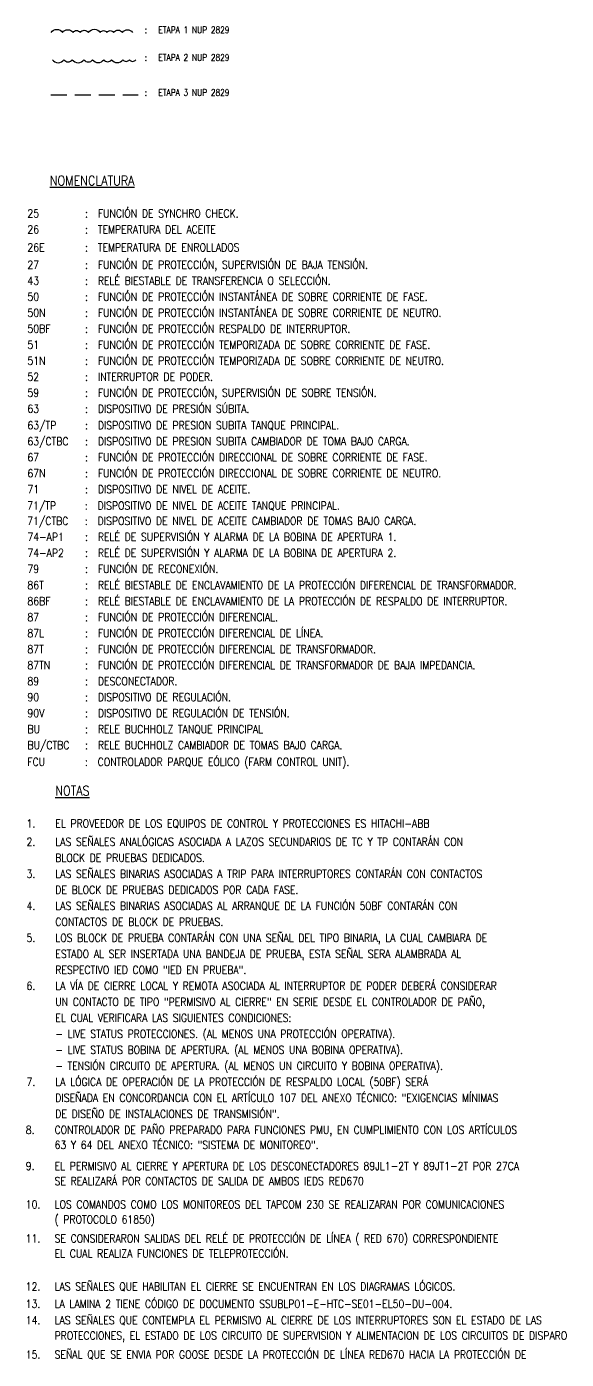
# Model space of a CAD drawing. Header units: millimetres. Extents: x 230619 to 232110, y 95653 to 96751.
# Drawn here: x 231938.6 to 232107.2, y 96024 to 96440.4 of the extents above; entities that cross this region are included whole.
import ezdxf
from ezdxf.enums import TextEntityAlignment as Align

# ---------------------------------------------------------------- set-up
doc = ezdxf.new("R2010")
doc.units = ezdxf.units.MM
doc.linetypes.add('DASHED', pattern=[0.75, 0.5, -0.25])
for name, color, linetype in [('01-Formato_atrib', 2, 'Continuous'), ('ADICION D6 y D7', 7, 'Continuous'), ('Futuro', 1, 'DASHED')]:
    doc.layers.add(name, color=color, linetype=linetype)
doc.layers.add('Texto', color=2, linetype='Continuous', lineweight=20)
doc.styles.add('COLBUN2', font='romans.shx', dxfattribs={"width": 0.85})
doc.styles.add('TRANSELEC', font='romans.shx', dxfattribs={"width": 0.85})

msp = doc.modelspace()

# ---------------------------------------------------------------- linework, layer by layer
at = {"layer": 'ADICION D6 y D7', "color": 4}
msp.add_lwpolyline([(231946.2, 96438.65, -0.520567), (231949.81, 96438.65, -0.520567), (231953.05, 96438.65, -0.520567), (231955.28, 96438.65, -0.520567), (231957.87, 96438.65, -0.520567), (231961.57, 96438.65, -0.520567), (231963.64, 96438.65, -0.520567), (231965.75, 96438.65, -0.520567), (231968.52, 96438.65, -0.520567), (231971.62, 96438.65, -0.520567)], format="xyb", dxfattribs=at)
at = {"layer": 'ADICION D6 y D7', "color": 201}
msp.add_lwpolyline([(231946.6, 96430.11, 0.520567), (231950.22, 96430.11, 0.520567), (231952.82, 96430.11, 0.520567), (231956.47, 96430.11, 0.520567), (231959.19, 96430.11, 0.520567), (231962.66, 96430.11, 0.520567), (231965.11, 96430.11, 0.520567), (231968.62, 96430.11, 0.520567), (231970.67, 96430.11, 0.520567), (231972.66, 96430.11, 0.520567)], format="xyb", dxfattribs=at)
at = {"layer": 'Futuro', "ltscale": 10}
msp.add_line((231946.16, 96419.09), (231973.45, 96419.09), dxfattribs=at)

# ---------------------------------------------------------------- texts
at = {"layer": '01-Formato_atrib', "width": 0.85}
for s, height, style, p in [('%%UNOMENCLATURA', 3, 'TRANSELEC', (231945.81, 96390.83)), ('25', 2.5, 'TRANSELEC', (231938.81, 96380.83)), (':', 2.5, 'TRANSELEC', (231956.81, 96380.83)), ('FUNCIÓN DE SYNCHRO CHECK.', 2.5, 'TRANSELEC', (231960.81, 96380.83)), ('26', 2.5, 'TRANSELEC', (231938.81, 96375.83)), ('TEMPERATURA DEL ACEITE', 2.5, 'TRANSELEC', (231960.81, 96375.83)), (':', 2.5, 'TRANSELEC', (231956.81, 96375.83)), ('26E', 2.5, 'TRANSELEC', (231938.81, 96370.21)), (':', 2.5, 'TRANSELEC', (231956.81, 96370.21)), ('TEMPERATURA DE ENROLLADOS', 2.5, 'TRANSELEC', (231960.81, 96370.21)), ('27', 2.5, 'TRANSELEC', (231938.81, 96364.79)), (':', 2.5, 'TRANSELEC', (231956.81, 96364.79)), ('FUNCIÓN DE PROTECCIÓN, SUPERVISIÓN DE BAJA TENSIÓN.', 2.5, 'TRANSELEC', (231960.81, 96364.79)), ('43', 2.5, 'TRANSELEC', (231938.81, 96359.79)), ('RELÉ BIESTABLE DE TRANSFERENCIA O SELECCIÓN.', 2.5, 'TRANSELEC', (231960.81, 96359.79)), (':', 2.5, 'TRANSELEC', (231956.81, 96359.79)), ('FUNCIÓN DE PROTECCIÓN INSTANTÁNEA DE SOBRE CORRIENTE DE FASE.', 2.5, 'TRANSELEC', (231960.81, 96354.79)), ('50', 2.5, 'TRANSELEC', (231938.81, 96354.79)), (':', 2.5, 'TRANSELEC', (231956.81, 96354.79)), ('50N', 2.5, 'TRANSELEC', (231938.81, 96349.79)), (':', 2.5, 'TRANSELEC', (231956.81, 96349.79)), ('FUNCIÓN DE PROTECCIÓN INSTANTÁNEA DE SOBRE CORRIENTE DE NEUTRO.', 2.5, 'TRANSELEC', (231960.81, 96349.79)), ('50BF', 2.5, 'TRANSELEC', (231938.81, 96344.79)), (':', 2.5, 'TRANSELEC', (231956.81, 96344.79)), ('FUNCIÓN DE PROTECCIÓN RESPALDO DE INTERRUPTOR.', 2.5, 'TRANSELEC', (231960.81, 96344.79)), ('51', 2.5, 'TRANSELEC', (231938.81, 96339.79)), (':', 2.5, 'TRANSELEC', (231956.81, 96339.79)), ('FUNCIÓN DE PROTECCIÓN TEMPORIZADA DE SOBRE CORRIENTE DE FASE.', 2.5, 'TRANSELEC', (231960.81, 96339.79)), ('51N', 2.5, 'TRANSELEC', (231938.81, 96334.79)), ('FUNCIÓN DE PROTECCIÓN TEMPORIZADA DE SOBRE CORRIENTE DE NEUTRO.', 2.5, 'TRANSELEC', (231960.81, 96334.79)), (':', 2.5, 'TRANSELEC', (231956.81, 96334.79)), ('52', 2.5, 'TRANSELEC', (231938.81, 96329.79)), (':', 2.5, 'TRANSELEC', (231956.81, 96329.79)), ('INTERRUPTOR DE PODER.', 2.5, 'TRANSELEC', (231960.81, 96329.79)), ('59', 2.5, 'TRANSELEC', (231938.81, 96324.79)), (':', 2.5, 'TRANSELEC', (231956.81, 96324.79)), ('FUNCIÓN DE PROTECCIÓN, SUPERVISIÓN DE SOBRE TENSIÓN.', 2.5, 'TRANSELEC', (231960.81, 96324.79)), ('63', 2.5, 'TRANSELEC', (231938.81, 96319.78)), (':', 2.5, 'TRANSELEC', (231956.81, 96319.78)), ('DISPOSITIVO DE PRESIÓN SÚBITA.  ', 2.5, 'TRANSELEC', (231960.81, 96319.78)), ('63/TP', 2.5, 'TRANSELEC', (231938.81, 96314.62)), (':', 2.5, 'TRANSELEC', (231956.81, 96314.62)), ('DISPOSITIVO DE PRESION SUBITA TANQUE PRINCIPAL.', 2.5, 'TRANSELEC', (231960.81, 96314.62)), ('63/CTBC', 2.5, 'TRANSELEC', (231938.81, 96309.62)), ('DISPOSITIVO DE PRESION SUBITA CAMBIADOR DE TOMA BAJO CARGA.', 2.5, 'TRANSELEC', (231960.81, 96309.62)), (':', 2.5, 'TRANSELEC', (231956.81, 96309.62)), ('FUNCIÓN DE PROTECCIÓN DIRECCIONAL DE SOBRE CORRIENTE DE FASE.', 2.5, 'TRANSELEC', (231960.81, 96304.62)), ('67', 2.5, 'TRANSELEC', (231938.81, 96304.62)), (':', 2.5, 'TRANSELEC', (231956.81, 96304.62)), ('67N', 2.5, 'TRANSELEC', (231938.81, 96299.62)), (':', 2.5, 'TRANSELEC', (231956.81, 96299.62)), ('FUNCIÓN DE PROTECCIÓN DIRECCIONAL DE SOBRE CORRIENTE DE NEUTRO.', 2.5, 'TRANSELEC', (231960.81, 96299.62)), ('71', 2.5, 'TRANSELEC', (231938.81, 96294.62)), (':', 2.5, 'TRANSELEC', (231956.81, 96294.62)), ('DISPOSITIVO DE NIVEL DE ACEITE.', 2.5, 'TRANSELEC', (231960.81, 96294.62)), ('71/TP', 2.5, 'TRANSELEC', (231938.75, 96289.51)), (':', 2.5, 'TRANSELEC', (231956.75, 96289.51)), ('DISPOSITIVO DE NIVEL DE ACEITE TANQUE PRINCIPAL.', 2.5, 'TRANSELEC', (231960.75, 96289.51)), ('71/CTBC', 2.5, 'TRANSELEC', (231938.75, 96284.72)), ('DISPOSITIVO DE NIVEL DE ACEITE CAMBIADOR DE TOMAS BAJO CARGA.', 2.5, 'TRANSELEC', (231960.75, 96284.72)), (':', 2.5, 'TRANSELEC', (231956.75, 96284.72)), ('RELÉ DE SUPERVISIÓN Y ALARMA DE LA BOBINA DE APERTURA 1.', 2.5, 'TRANSELEC', (231960.81, 96279.74)), ('74-AP1', 2.5, 'TRANSELEC', (231938.81, 96279.74)), (':', 2.5, 'TRANSELEC', (231956.81, 96279.74)), ('74-AP2', 2.5, 'TRANSELEC', (231938.81, 96274.74)), (':', 2.5, 'TRANSELEC', (231956.81, 96274.74)), ('RELÉ DE SUPERVISIÓN Y ALARMA DE LA BOBINA DE APERTURA 2.', 2.5, 'TRANSELEC', (231960.81, 96274.74)), ('79', 2.5, 'TRANSELEC', (231938.81, 96269.74)), (':', 2.5, 'TRANSELEC', (231956.81, 96269.74)), ('FUNCIÓN DE RECONEXIÓN.', 2.5, 'TRANSELEC', (231960.81, 96269.74)), ('86T', 2.5, 'TRANSELEC', (231938.81, 96264.66)), (':', 2.5, 'TRANSELEC', (231956.81, 96264.66)), ('RELÉ BIESTABLE DE ENCLAVAMIENTO DE LA PROTECCIÓN DIFERENCIAL DE TRANSFORMADOR.', 2.5, 'TRANSELEC', (231960.81, 96264.66)), ('86BF', 2.5, 'TRANSELEC', (231938.81, 96259.66)), ('RELÉ BIESTABLE DE ENCLAVAMIENTO DE LA PROTECCIÓN DE RESPALDO DE INTERRUPTOR.', 2.5, 'TRANSELEC', (231960.81, 96259.66)), (':', 2.5, 'TRANSELEC', (231956.81, 96259.66)), ('FUNCIÓN DE PROTECCIÓN DIFERENCIAL.', 2.5, 'TRANSELEC', (231960.81, 96254.66)), ('87', 2.5, 'TRANSELEC', (231938.81, 96254.66)), (':', 2.5, 'TRANSELEC', (231956.81, 96254.66)), ('87L', 2.5, 'TRANSELEC', (231938.81, 96249.66)), (':', 2.5, 'TRANSELEC', (231956.81, 96249.66)), ('FUNCIÓN DE PROTECCIÓN DIFERENCIAL DE LÍNEA.', 2.5, 'TRANSELEC', (231960.81, 96249.66)), ('87T', 2.5, 'TRANSELEC', (231938.81, 96244.66)), (':', 2.5, 'TRANSELEC', (231956.81, 96244.66)), ('FUNCIÓN DE PROTECCIÓN DIFERENCIAL DE TRANSFORMADOR.', 2.5, 'TRANSELEC', (231960.81, 96244.66)), ('87TN', 2.5, 'TRANSELEC', (231938.81, 96239.66)), (':', 2.5, 'TRANSELEC', (231956.81, 96239.66)), ('FUNCIÓN DE PROTECCIÓN DIFERENCIAL DE TRANSFORMADOR DE BAJA IMPEDANCIA.', 2.5, 'TRANSELEC', (231960.81, 96239.66)), ('89', 2.5, 'TRANSELEC', (231938.81, 96234.66)), ('DESCONECTADOR.', 2.5, 'TRANSELEC', (231960.81, 96234.66)), (':', 2.5, 'TRANSELEC', (231956.81, 96234.66)), ('DISPOSITIVO DE REGULACIÓN.', 2.5, 'TRANSELEC', (231960.81, 96229.66)), ('90', 2.5, 'TRANSELEC', (231938.81, 96229.66)), (':', 2.5, 'TRANSELEC', (231956.81, 96229.66)), ('90V', 2.5, 'TRANSELEC', (231938.81, 96224.66)), (':', 2.5, 'TRANSELEC', (231956.81, 96224.66)), ('DISPOSITIVO DE REGULACIÓN DE TENSIÓN.', 2.5, 'TRANSELEC', (231960.81, 96224.66)), ('BU', 2.5, 'TRANSELEC', (231938.81, 96219.66)), (':', 2.5, 'TRANSELEC', (231956.81, 96219.66)), ('RELE BUCHHOLZ TANQUE PRINCIPAL', 2.5, 'TRANSELEC', (231960.81, 96219.66)), ('BU/CTBC', 2.5, 'TRANSELEC', (231938.81, 96214.66)), (':', 2.5, 'TRANSELEC', (231956.81, 96214.66)), ('RELE BUCHHOLZ CAMBIADOR DE TOMAS BAJO CARGA.', 2.5, 'TRANSELEC', (231960.81, 96214.66)), ('FCU', 2.5, 'TRANSELEC', (231938.77, 96209.42)), ('CONTROLADOR PARQUE EÓLICO (FARM CONTROL UNIT).', 2.5, 'TRANSELEC', (231960.77, 96209.42)), (':', 2.5, 'TRANSELEC', (231956.77, 96209.42)), ('%%UNOTAS', 3, 'COLBUN2', (231947.52, 96200.18)), ('1.', 2.5, 'COLBUN2', (231938.52, 96190.18)), ('EL PROVEEDOR DE LOS EQUIPOS DE CONTROL Y PROTECCIONES ES HITACHI-ABB', 2.5, 'COLBUN2', (231947.52, 96190.18)), ('2.', 2.5, 'TRANSELEC', (231938.52, 96184.45)), ('LAS SEÑALES ANALÓGICAS ASOCIADA A LAZOS SECUNDARIOS DE TC Y TP CONTARÁN CON ', 2.5, 'TRANSELEC', (231947.52, 96184.45)), ('BLOCK DE PRUEBAS DEDICADOS.', 2.5, 'TRANSELEC', (231947.52, 96179.45)), ('3.', 2.5, 'TRANSELEC', (231938.52, 96174.45)), ('LAS SEÑALES BINARIAS ASOCIADAS A TRIP PARA INTERRUPTORES CONTARÁN CON CONTACTOS ', 2.5, 'TRANSELEC', (231947.52, 96174.45)), ('DE BLOCK DE PRUEBAS DEDICADOS POR CADA FASE.', 2.5, 'TRANSELEC', (231947.52, 96169.45)), ('4.', 2.5, 'TRANSELEC', (231938.52, 96164.45)), ('LAS SEÑALES BINARIAS ASOCIADAS AL ARRANQUE DE LA FUNCIÓN 50BF CONTARÁN CON ', 2.5, 'TRANSELEC', (231947.52, 96164.45)), ('CONTACTOS DE BLOCK DE PRUEBAS.', 2.5, 'TRANSELEC', (231947.52, 96159.45)), ('LOS BLOCK DE PRUEBA CONTARÁN CON UNA SEÑAL DEL TIPO BINARIA, LA CUAL CAMBIARA DE ', 2.5, 'TRANSELEC', (231947.52, 96154.45)), ('5.', 2.5, 'TRANSELEC', (231938.52, 96154.45)), ('ESTADO AL SER INSERTADA UNA BANDEJA DE PRUEBA, ESTA SEÑAL SERA ALAMBRADA AL', 2.5, 'TRANSELEC', (231947.52, 96149.45)), ('RESPECTIVO IED COMO "IED EN PRUEBA".', 2.5, 'TRANSELEC', (231947.52, 96144.45)), ('6.', 2.5, 'TRANSELEC', (231938.52, 96139.45)), ('LA VÍA DE CIERRE LOCAL Y REMOTA ASOCIADA AL INTERRUPTOR DE PODER DEBERÁ CONSIDERAR ', 2.5, 'TRANSELEC', (231947.52, 96139.45)), ('UN CONTACTO DE TIPO "PERMISIVO AL CIERRE" EN SERIE DESDE EL CONTROLADOR DE PAÑO,', 2.5, 'TRANSELEC', (231947.52, 96134.45)), ('EL CUAL VERIFICARA LAS SIGUIENTES CONDICIONES:', 2.5, 'TRANSELEC', (231947.52, 96129.45)), ('- LIVE STATUS PROTECCIONES. (AL MENOS UNA PROTECCIÓN OPERATIVA).', 2.5, 'TRANSELEC', (231947.52, 96124.45)), ('- LIVE STATUS BOBINA DE APERTURA. (AL MENOS UNA BOBINA OPERATIVA).', 2.5, 'TRANSELEC', (231947.52, 96119.45)), ('- TENSIÓN CIRCUITO DE APERTURA. (AL MENOS UN CIRCUITO Y BOBINA OPERATIVA).', 2.5, 'TRANSELEC', (231947.52, 96114.45)), ('7.', 2.5, 'TRANSELEC', (231938.52, 96109.45)), ('LA LÓGICA DE OPERACIÓN DE LA PROTECCIÓN DE RESPALDO LOCAL (50BF) SERÁ', 2.5, 'TRANSELEC', (231947.52, 96109.45)), ('DISEÑADA EN CONCORDANCIA CON EL ARTÍCULO 107 DEL ANEXO TÉCNICO: "EXIGENCIAS MÍNIMAS', 2.5, 'TRANSELEC', (231947.52, 96104.45)), ('DE DISEÑO DE INSTALACIONES DE TRANSMISIÓN".', 2.5, 'TRANSELEC', (231947.52, 96099.45)), ('8.', 2.5, 'TRANSELEC', (231938.29, 96094.45)), ('CONTROLADOR DE PAÑO PREPARADO PARA FUNCIONES PMU, EN CUMPLIMIENTO CON LOS ARTÍCULOS ', 2.5, 'TRANSELEC', (231947.29, 96094.45)), ('63 Y 64 DEL ANEXO TÉCNICO: "SISTEMA DE MONITOREO".', 2.5, 'TRANSELEC', (231947.29, 96089.75)), ('9.', 2.5, 'TRANSELEC', (231938.29, 96083.15)), ('EL PERMISIVO AL CIERRE Y APERTURA DE LOS DESCONECTADORES 89JL1-2T Y 89JT1-2T POR 27CA  ', 2.5, 'TRANSELEC', (231947.29, 96083.15)), ('SE REALIZARÁ POR CONTACTOS DE SALIDA DE AMBOS IEDS RED670', 2.5, 'TRANSELEC', (231947.29, 96078.44)), ('10.', 2.5, 'TRANSELEC', (231938.29, 96071.15)), ('LOS COMANDOS COMO LOS MONITOREOS DEL TAPCOM 230 SE REALIZARAN POR COMUNICACIONES', 2.5, 'TRANSELEC', (231947.29, 96071.15)), ('( PROTOCOLO 61850)', 2.5, 'TRANSELEC', (231947.29, 96066.44)), ('11.', 2.5, 'TRANSELEC', (231938.29, 96060.51)), ('SE CONSIDERARON SALIDAS DEL RELÉ DE PROTECCIÓN DE LÍNEA ( RED 670) CORRESPONDIENTE ', 2.5, 'TRANSELEC', (231947.29, 96060.51)), ('EL CUAL REALIZA FUNCIONES DE TELEPROTECCIÓN.', 2.5, 'TRANSELEC', (231947.29, 96055.8)), ('12.', 2.5, 'TRANSELEC', (231938.29, 96045.51)), ('LAS SEÑALES QUE HABILITAN EL CIERRE SE ENCUENTRAN EN LOS DIAGRAMAS LÓGICOS.', 2.5, 'TRANSELEC', (231947.29, 96045.51)), ('13.', 2.5, 'TRANSELEC', (231938.29, 96040.09)), ('LA LAMINA 2 TIENE CÓDIGO DE DOCUMENTO SSUBLP01-E-HTC-SE01-EL50-DU-004.', 2.5, 'TRANSELEC', (231947.29, 96040.09)), ('14.', 2.5, 'TRANSELEC', (231938.29, 96034.95)), ('LAS SEÑALES QUE CONTEMPLA EL PERMISIVO AL CIERRE DE LOS INTERRUPTORES SON EL ESTADO DE LAS', 2.5, 'TRANSELEC', (231947.29, 96034.95)), ('PROTECCIONES, EL ESTADO DE LOS CIRCUITO DE SUPERVISION Y ALIMENTACION DE LOS CIRCUITOS DE DISPARO', 2.5, 'TRANSELEC', (231947.29, 96030.17)), ('15.', 2.5, 'TRANSELEC', (231938.29, 96024.23)), ('SEÑAL QUE SE ENVIA POR GOOSE DESDE LA PROTECCIÓN DE LÍNEA RED670 HACIA LA PROTECCIÓN DE ', 2.5, 'TRANSELEC', (231947.29, 96024.23))]:
    msp.add_text(s, height=height, dxfattribs=dict(at, style=style)).set_placement(p)
at = {"layer": 'Texto', "style": 'COLBUN2', "width": 0.85}
for s, p in [(':', (231975.43, 96439.44)), ('ETAPA 1 NUP 2829', (231979.73, 96439.44)), (':', (231975.43, 96430.81)), ('ETAPA 2 NUP 2829', (231979.73, 96430.81)), (':', (231975.43, 96419.86)), ('ETAPA 3 NUP 2829', (231979.73, 96419.86))]:
    msp.add_text(s, height=2, dxfattribs=at).set_placement(p, align=Align.MIDDLE_LEFT)

doc.saveas('drawing.dxf')
